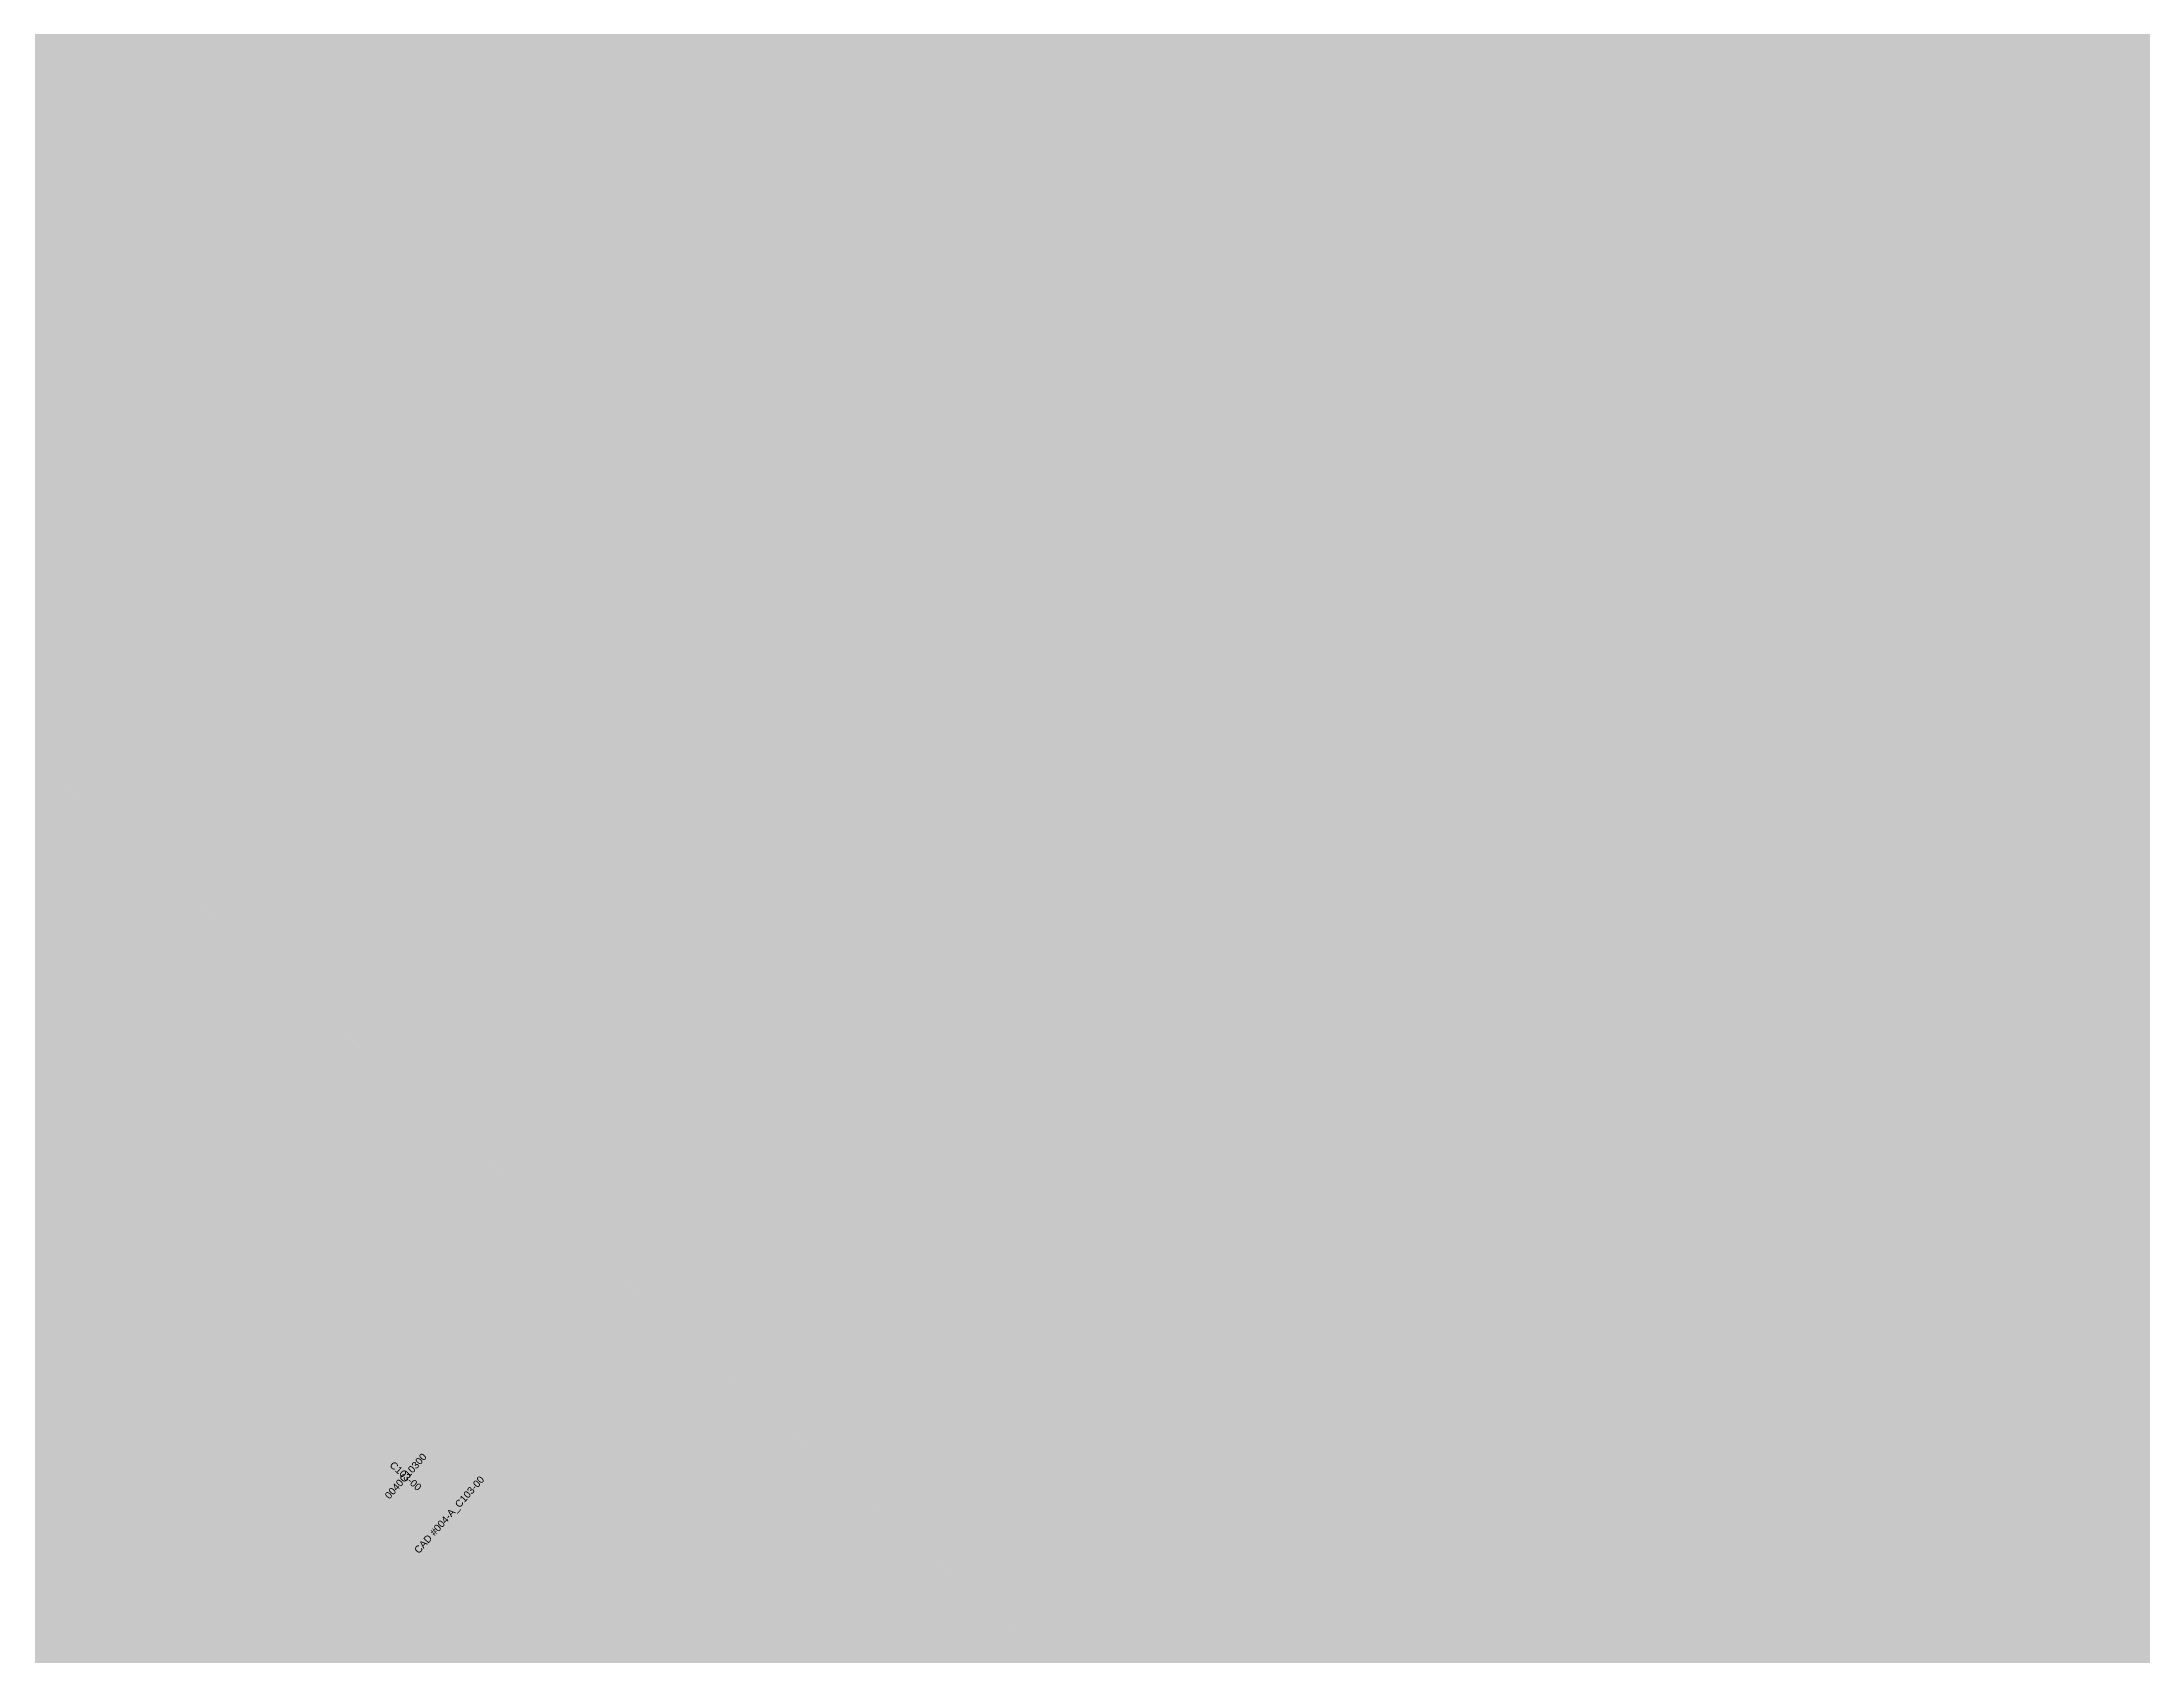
# Model space of a CAD drawing. Header units: inches. Extents: x 69199327 to 69201392, y 27695932 to 27697963.
# Drawn here: x 69200089.7 to 69200196, y 27696882 to 27696963.7 of the extents above; entities that cross this region are included whole.
import ezdxf
from ezdxf.enums import TextEntityAlignment as Align

# ---------------------------------------------------------------- set-up
doc = ezdxf.new("R2010")
doc.units = ezdxf.units.IN
doc.header["$LTSCALE"] = 10
doc.header["$MEASUREMENT"] = 0
for name, color, linetype in [('A-IDEN-CNUM', 7, 'CONTINUOUS'), ('A-IDEN-RNUM', 7, 'CONTINUOUS'), ('A-IDEN-SNUM', 4, 'CONTINUOUS'), ('Rooms-Category-Color', 7, 'CONTINUOUS'), ('Rooms-College-Color', 7, 'CONTINUOUS'), ('Rooms-Department-Color', 7, 'CONTINUOUS'), ('Rooms-Division-Color', 7, 'CONTINUOUS')]:
    doc.layers.add(name, color=color, linetype=linetype)
doc.styles.add('CP_ROOMSNUMBER', font='arial.ttf', dxfattribs={"height": 1})

msp = doc.modelspace()

# ---------------------------------------------------------------- hatches: boundary and pattern name
at = {"layer": 'Rooms-Category-Color', "true_color": 0xfbafa2}
msp.add_hatch(color=21, dxfattribs=at).paths.add_polyline_path([(69200235.9, 27696797.07), (69199931.05, 27697068.16), (69200205.56, 27697376.91), (69200230.22, 27697354.98), (69200272.75, 27697402.81), (69200162.15, 27697501.16), (69200225.95, 27697572.9), (69200178.12, 27697615.43), (69200202.04, 27697642.33), (69200249.87, 27697599.8), (69200279.11, 27697632.68), (69200142.36, 27697754.29), (69200135.71, 27697746.81), (69200103.58, 27697775.39), (69200141.79, 27697818.36), (69200701.49, 27697320.62)])
at = {"layer": 'Rooms-Category-Color', "true_color": 0xadadad}
msp.add_hatch(color=253, dxfattribs=at).paths.add_polyline_path([(69199650.72, 27696957.66), (69199709.01, 27696905.82), (69199865.93, 27696766.27), (69199960.96, 27696873.13), (69200440.7, 27696446.5), (69200524.44, 27696540.48), (69199931.05, 27697068.16), (69200010.19, 27697157.22), (69199944.43, 27697215.7), (69199916.52, 27697184.31), (69199880.65, 27697216.21)])
at = {"layer": 'Rooms-College-Color', "true_color": 0xadadad}
for points in [[(69200235.9, 27696797.07), (69199931.05, 27697068.16), (69200205.56, 27697376.91), (69200230.22, 27697354.98), (69200272.75, 27697402.81), (69200162.15, 27697501.16), (69200225.95, 27697572.9), (69200178.12, 27697615.43), (69200202.04, 27697642.33), (69200249.87, 27697599.8), (69200279.11, 27697632.68), (69200142.36, 27697754.29), (69200135.71, 27697746.81), (69200103.58, 27697775.39), (69200141.79, 27697818.36), (69200701.49, 27697320.62)], [(69199650.72, 27696957.66), (69199709.01, 27696905.82), (69199865.93, 27696766.27), (69199960.96, 27696873.13), (69200440.7, 27696446.5), (69200524.44, 27696540.48), (69199931.05, 27697068.16), (69200010.19, 27697157.22), (69199944.43, 27697215.7), (69199916.52, 27697184.31), (69199880.65, 27697216.21)]]:
    msp.add_hatch(color=253, dxfattribs=at).paths.add_polyline_path(points)
at = {"layer": 'Rooms-Department-Color', "true_color": 0x99d7b2}
msp.add_hatch(color=253, dxfattribs=at).paths.add_polyline_path([(69200235.9, 27696797.07), (69199931.05, 27697068.16), (69200205.56, 27697376.91), (69200230.22, 27697354.98), (69200272.75, 27697402.81), (69200162.15, 27697501.16), (69200225.95, 27697572.9), (69200178.12, 27697615.43), (69200202.04, 27697642.33), (69200249.87, 27697599.8), (69200279.11, 27697632.68), (69200142.36, 27697754.29), (69200135.71, 27697746.81), (69200103.58, 27697775.39), (69200141.79, 27697818.36), (69200701.49, 27697320.62)])
at = {"layer": 'Rooms-Department-Color', "true_color": 0xacacac}
msp.add_hatch(color=253, dxfattribs=at).paths.add_polyline_path([(69199650.72, 27696957.66), (69199709.01, 27696905.82), (69199865.93, 27696766.27), (69199960.96, 27696873.13), (69200440.7, 27696446.5), (69200524.44, 27696540.48), (69199931.05, 27697068.16), (69200010.19, 27697157.22), (69199944.43, 27697215.7), (69199916.52, 27697184.31), (69199880.65, 27697216.21)])
at = {"layer": 'Rooms-Division-Color', "true_color": 0x99d7b2}
msp.add_hatch(color=253, dxfattribs=at).paths.add_polyline_path([(69200235.9, 27696797.07), (69199931.05, 27697068.16), (69200205.56, 27697376.91), (69200230.22, 27697354.98), (69200272.75, 27697402.81), (69200162.15, 27697501.16), (69200225.95, 27697572.9), (69200178.12, 27697615.43), (69200202.04, 27697642.33), (69200249.87, 27697599.8), (69200279.11, 27697632.68), (69200142.36, 27697754.29), (69200135.71, 27697746.81), (69200103.58, 27697775.39), (69200141.79, 27697818.36), (69200701.49, 27697320.62)])
at = {"layer": 'Rooms-Division-Color', "true_color": 0xadadad}
msp.add_hatch(color=253, dxfattribs=at).paths.add_polyline_path([(69199650.72, 27696957.66), (69199709.01, 27696905.82), (69199865.93, 27696766.27), (69199960.96, 27696873.13), (69200440.7, 27696446.5), (69200524.44, 27696540.48), (69199931.05, 27697068.16), (69200010.19, 27697157.22), (69199944.43, 27697215.7), (69199916.52, 27697184.31), (69199880.65, 27697216.21)])

# ---------------------------------------------------------------- texts
at = {"layer": 'A-IDEN-CNUM', "style": 'CP_ROOMSNUMBER'}
msp.add_text('CAD #004-A_C103-00', height=0.36, rotation=48.3538, dxfattribs=at).set_placement((69200110.35, 27696889.08, -0.01), align=Align.MIDDLE)
at = {"layer": 'A-IDEN-RNUM', "style": 'CP_ROOMSNUMBER'}
msp.add_text('C103-00', height=0.36, rotation=318.35, dxfattribs=at).set_placement((69200108.11, 27696891.07, -0.01), align=Align.MIDDLE)
at = {"layer": 'A-IDEN-SNUM', "style": 'CP_ROOMSNUMBER'}
msp.add_text('0040C10300', height=0.36, rotation=48.3538, dxfattribs=at).set_placement((69200108.11, 27696891.07, -0.01), align=Align.MIDDLE)

doc.saveas('drawing.dxf')
